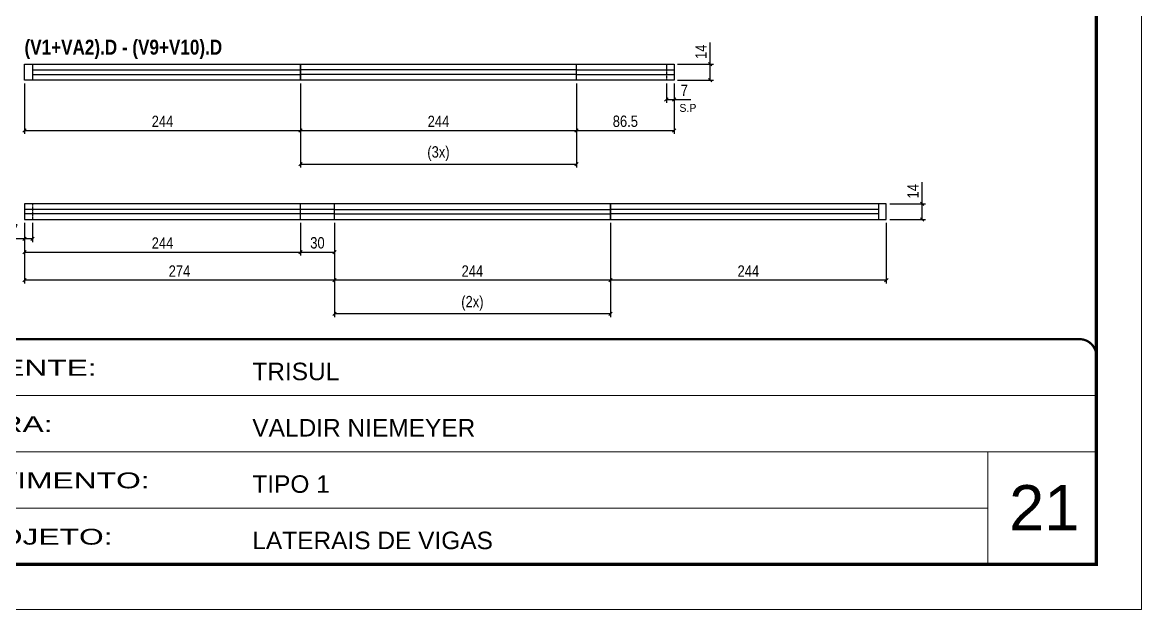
# Model space of a CAD drawing. Extents: x 3330 to 22105, y 1197 to 30204.
# Drawn here: x 13341 to 14331, y 23020 to 23540 of the extents above; entities that cross this region are included whole.
import ezdxf

# ---------------------------------------------------------------- set-up
doc = ezdxf.new("R2010")
doc.units = 0
for name, pattern in [('CONTINUO', [0]), ('DASHED', [0.75, 0.5, -0.25]), ('HIDDEN', [0.375, 0.25, -0.125])]:
    doc.linetypes.add(name, pattern=pattern)
for name, color, linetype, lineweight in [('CARIMBO', 255, 'Continuous', 9), ('Folhas', 255, 'Continuous', 9), ('SARRAFO DE PRESSAO', 251, 'DASHED', 9)]:
    doc.layers.add(name, color=color, linetype=linetype, lineweight=lineweight)
for name, color, linetype in [('COTA', 241, 'Continuous'), ('NOMENCLATURA', 7, 'Continuous'), ('Painéis', 200, 'Continuous'), ('SARR_2.2x7', 40, 'Continuous'), ('SARR_EDITAR', 141, 'Continuous'), ('texto', 7, 'Continuous')]:
    doc.layers.add(name, color=color, linetype=linetype)
doc.styles.add('ARIAL', font='arial.ttf')
doc.styles.add('COTA TECNICA', font='techl___.ttf', dxfattribs={"height": 10})
doc.styles.add('ROMAS860', font='ROMAS860.SHX')
doc.styles.add('TECNICA', font='techb___.ttf', dxfattribs={"height": 10})
doc.styles.add('Tecnologia', font='')
doc.styles.get('Tecnologia').set_extended_font_data('Forgotten Futurist')
doc.dimstyles.new('PAINEL', dxfattribs={"dimtxt": 10, "dimasz": 3, "dimexe": 3, "dimexo": 3, "dimgap": 3, "dimtad": 1, "dimdec": 1, "dimzin": 12, "dimdsep": 46, "dimtxsty": 'COTA TECNICA', "dimblk1": 'OBLIQUE', "dimblk2": 'OBLIQUE', "dimsah": 1, "dimcen": 0.9, "dimclrd": 4, "dimclre": 4, "dimclrt": 240, "dimadec": 1, "dimazin": 3, "dimtfac": 1, "dimtdec": 1, "dimtmove": 0, "dimatfit": 3, "dimfxl": 1, "dimtolj": 1, "dimtzin": 12, "dimarcsym": 0})

# ---------------------------------------------------------------- blocks, each defined once
blk = doc.blocks.new('9999999999')
at = {"color": 30, "linetype": 'CONTINUO'}
for p, q in [((98564.56, 34379.64), (99583.98, 34379.64)), ((98564.56, 34329.83), (99487.98, 34329.83)), ((99583.98, 34329.83), (99487.98, 34329.83)), ((99487.98, 34329.83), (99487.98, 34230.21)), ((98564.56, 34280.02), (99487.98, 34280.02))]:
    blk.add_line(p, q, dxfattribs=at)
at = {"color": 30, "linetype": 'CONTINUO', "const_width": 2}
blk.add_lwpolyline([(99583.98, 34230.21), (99583.98, 34414.45, 0.414214), (99568.98, 34429.45), (98228.98, 34429.45, 0.414214), (98213.98, 34414.45), (98213.98, 34245.21, 0.414214), (98228.98, 34230.21), (99583.98, 34230.21)], format="xyb", dxfattribs=at)
at = {"layer": 'Folhas'}
blk.add_lwpolyline([(98138.98, 34190.21), (99623.98, 34190.21), (99623.98, 35240.21), (98138.98, 35240.21)], close=True, dxfattribs=at)
at = {"layer": 'Folhas', "color": 30, "const_width": 3}
blk.add_lwpolyline([(98213.98, 34230.21), (99583.98, 34230.21), (99583.98, 35200.21), (98213.98, 35200.21)], close=True, dxfattribs=at)
at = {"color": 7, "linetype": 'Continuous', "ltscale": 5, "style": 'ARIAL'}
for s, height, p in [('TRISUL', 15.483, (98837.68, 34393.13)), ('VALDIR NIEMEYER', 15.4829, (98837.68, 34343.32)), ('TIPO 1', 15.483, (98837.68, 34293.51)), ('LATERAIS DE VIGAS', 15.4829, (98837.68, 34243.7))]:
    blk.add_text(s, height=height, dxfattribs=at).set_placement(p)
at = {"layer": 'Folhas', "color": 7, "style": 'Tecnologia', "width": 1.5}
for s, p in [('CLIENTE:', (98573.65, 34397.17)), ('OBRA:', (98573.65, 34347.31)), ('PAVIMENTO:', (98573.65, 34297.5)), ('PROJETO:', (98573.65, 34247.69))]:
    blk.add_text(s, height=14, dxfattribs=at).set_placement(p)
blk = doc.blocks.new('_Oblique')
at = {"color": 0, "linetype": 'ByBlock', "lineweight": -2}
blk.add_line((-0.5, -0.5), (0.5, 0.5), dxfattribs=at)
blk = doc.blocks.new('*D2533')
at = {"layer": 'COTA', "color": 4, "linetype": 'ByBlock', "lineweight": -2, "transparency": 16777216}
for p, q in [((13343.33, 23485.6), (13343.33, 23441.01)), ((13587.33, 23485.6), (13587.33, 23441.01)), ((13343.33, 23444.01), (13587.33, 23444.01))]:
    blk.add_line(p, q, dxfattribs=at)
at = {"layer": 'Defpoints', "color": 0, "linetype": 'ByBlock', "transparency": 16777216}
for p in [(13343.33, 23488.6), (13587.33, 23488.6), (13587.33, 23444.01)]:
    blk.add_point(p, dxfattribs=at)
at = {"layer": 'COTA', "color": 4, "linetype": 'ByBlock', "lineweight": -2, "transparency": 16777216, "xscale": 3, "yscale": 3, "zscale": 3, "rotation": 180}
blk.add_blockref('_Oblique', (13343.33, 23444.01), dxfattribs=at)
at = {"layer": 'COTA', "color": 4, "linetype": 'ByBlock', "lineweight": -2, "transparency": 16777216, "xscale": 3, "yscale": 3, "zscale": 3}
blk.add_blockref('_Oblique', (13587.33, 23444.01), dxfattribs=at)
at = {"layer": 'COTA', "color": 240, "linetype": 'ByBlock', "transparency": 16777216, "insert": (13465.33, 23452.09), "char_height": 10, "attachment_point": 5, "style": 'COTA TECNICA'}
blk.add_mtext('\\A1;244', dxfattribs=at)
blk = doc.blocks.new('*D2534')
at = {"layer": 'COTA', "color": 4, "linetype": 'ByBlock', "lineweight": -2, "transparency": 16777216}
for p, q in [((13587.33, 23485.6), (13587.33, 23441.01)), ((13831.33, 23485.6), (13831.33, 23441.01)), ((13587.33, 23444.01), (13831.33, 23444.01))]:
    blk.add_line(p, q, dxfattribs=at)
at = {"layer": 'Defpoints', "color": 0, "linetype": 'ByBlock', "transparency": 16777216}
for p in [(13587.33, 23488.6), (13831.33, 23488.6), (13831.33, 23444.01)]:
    blk.add_point(p, dxfattribs=at)
at = {"layer": 'COTA', "color": 4, "linetype": 'ByBlock', "lineweight": -2, "transparency": 16777216, "xscale": 3, "yscale": 3, "zscale": 3, "rotation": 180}
blk.add_blockref('_Oblique', (13587.33, 23444.01), dxfattribs=at)
at = {"layer": 'COTA', "color": 4, "linetype": 'ByBlock', "lineweight": -2, "transparency": 16777216, "xscale": 3, "yscale": 3, "zscale": 3}
blk.add_blockref('_Oblique', (13831.33, 23444.01), dxfattribs=at)
at = {"layer": 'COTA', "color": 240, "linetype": 'ByBlock', "transparency": 16777216, "insert": (13709.33, 23452.09), "char_height": 10, "attachment_point": 5, "style": 'COTA TECNICA'}
blk.add_mtext('\\A1;244', dxfattribs=at)
blk = doc.blocks.new('*D2535')
at = {"layer": 'COTA', "color": 4, "linetype": 'ByBlock', "lineweight": -2, "transparency": 16777216}
for p, q in [((13831.33, 23485.6), (13831.33, 23441.01)), ((13917.83, 23485.6), (13917.83, 23441.01)), ((13831.33, 23444.01), (13917.83, 23444.01))]:
    blk.add_line(p, q, dxfattribs=at)
at = {"layer": 'Defpoints', "color": 0, "linetype": 'ByBlock', "transparency": 16777216}
for p in [(13831.33, 23488.6), (13917.83, 23488.6), (13917.83, 23444.01)]:
    blk.add_point(p, dxfattribs=at)
at = {"layer": 'COTA', "color": 4, "linetype": 'ByBlock', "lineweight": -2, "transparency": 16777216, "xscale": 3, "yscale": 3, "zscale": 3, "rotation": 180}
blk.add_blockref('_Oblique', (13831.33, 23444.01), dxfattribs=at)
at = {"layer": 'COTA', "color": 4, "linetype": 'ByBlock', "lineweight": -2, "transparency": 16777216, "xscale": 3, "yscale": 3, "zscale": 3}
blk.add_blockref('_Oblique', (13917.83, 23444.01), dxfattribs=at)
at = {"layer": 'COTA', "color": 240, "linetype": 'ByBlock', "transparency": 16777216, "insert": (13874.58, 23452.14), "char_height": 10, "attachment_point": 5, "style": 'COTA TECNICA'}
blk.add_mtext('\\A1;86.5', dxfattribs=at)
blk = doc.blocks.new('*D2536')
at = {"layer": 'COTA', "color": 4, "linetype": 'ByBlock', "lineweight": -2, "transparency": 16777216}
for p, q in [((13587.33, 23485.6), (13587.33, 23411.35)), ((13831.33, 23485.6), (13831.33, 23411.35)), ((13587.33, 23414.35), (13831.33, 23414.35))]:
    blk.add_line(p, q, dxfattribs=at)
at = {"layer": 'Defpoints', "color": 0, "linetype": 'ByBlock', "transparency": 16777216}
for p in [(13587.33, 23488.6), (13831.33, 23488.6), (13831.33, 23414.35)]:
    blk.add_point(p, dxfattribs=at)
at = {"layer": 'COTA', "color": 4, "linetype": 'ByBlock', "lineweight": -2, "transparency": 16777216, "xscale": 3, "yscale": 3, "zscale": 3, "rotation": 180}
blk.add_blockref('_Oblique', (13587.33, 23414.35), dxfattribs=at)
at = {"layer": 'COTA', "color": 4, "linetype": 'ByBlock', "lineweight": -2, "transparency": 16777216, "xscale": 3, "yscale": 3, "zscale": 3}
blk.add_blockref('_Oblique', (13831.33, 23414.35), dxfattribs=at)
at = {"layer": 'COTA', "color": 240, "linetype": 'ByBlock', "transparency": 16777216, "insert": (13709.33, 23423.57), "char_height": 10, "attachment_point": 5, "style": 'COTA TECNICA'}
blk.add_mtext('\\A1;(3x)', dxfattribs=at)
blk = doc.blocks.new('*D2537')
at = {"layer": 'COTA', "color": 4, "linetype": 'ByBlock', "lineweight": -2, "transparency": 16777216}
for p, q in [((13910.83, 23485.6), (13910.83, 23468.46)), ((13917.83, 23485.6), (13917.83, 23468.46)), ((13910.83, 23471.46), (13917.83, 23471.46)), ((13917.83, 23471.46), (13932.56, 23471.46))]:
    blk.add_line(p, q, dxfattribs=at)
at = {"layer": 'Defpoints', "color": 0, "linetype": 'ByBlock', "transparency": 16777216}
for p in [(13910.83, 23488.6), (13917.83, 23488.6), (13917.83, 23471.46)]:
    blk.add_point(p, dxfattribs=at)
at = {"layer": 'COTA', "color": 4, "linetype": 'ByBlock', "lineweight": -2, "transparency": 16777216, "xscale": 3, "yscale": 3, "zscale": 3, "rotation": 180}
blk.add_blockref('_Oblique', (13910.83, 23471.46), dxfattribs=at)
at = {"layer": 'COTA', "color": 4, "linetype": 'ByBlock', "lineweight": -2, "transparency": 16777216, "xscale": 3, "yscale": 3, "zscale": 3}
blk.add_blockref('_Oblique', (13917.83, 23471.46), dxfattribs=at)
at = {"layer": 'COTA', "color": 240, "linetype": 'ByBlock', "transparency": 16777216, "insert": (13926.69, 23479.53), "char_height": 10, "attachment_point": 5, "style": 'COTA TECNICA'}
blk.add_mtext('\\A1;7', dxfattribs=at)
blk = doc.blocks.new('*D2540')
at = {"layer": 'COTA', "color": 4, "linetype": 'ByBlock', "lineweight": -2, "transparency": 16777216}
for p, q in [((13861.33, 23362.25), (13861.33, 23308.6)), ((14105.33, 23362.25), (14105.33, 23308.6)), ((14105.33, 23311.6), (13861.33, 23311.6))]:
    blk.add_line(p, q, dxfattribs=at)
at = {"layer": 'Defpoints', "color": 0, "linetype": 'ByBlock', "transparency": 16777216}
for p in [(13861.33, 23365.25), (14105.33, 23365.25), (13861.33, 23311.6)]:
    blk.add_point(p, dxfattribs=at)
at = {"layer": 'COTA', "color": 4, "linetype": 'ByBlock', "lineweight": -2, "transparency": 16777216, "xscale": 3, "yscale": 3, "zscale": 3, "rotation": 180}
blk.add_blockref('_Oblique', (13861.33, 23311.6), dxfattribs=at)
at = {"layer": 'COTA', "color": 4, "linetype": 'ByBlock', "lineweight": -2, "transparency": 16777216, "xscale": 3, "yscale": 3, "zscale": 3}
blk.add_blockref('_Oblique', (14105.33, 23311.6), dxfattribs=at)
at = {"layer": 'COTA', "color": 240, "linetype": 'ByBlock', "transparency": 16777216, "insert": (13983.33, 23319.67), "char_height": 10, "attachment_point": 5, "style": 'COTA TECNICA'}
blk.add_mtext('\\A1;244', dxfattribs=at)
blk = doc.blocks.new('*D2541')
at = {"layer": 'COTA', "color": 4, "linetype": 'ByBlock', "lineweight": -2, "transparency": 16777216}
for p, q in [((13617.33, 23362.25), (13617.33, 23308.6)), ((13861.33, 23362.25), (13861.33, 23308.6)), ((13861.33, 23311.6), (13617.33, 23311.6))]:
    blk.add_line(p, q, dxfattribs=at)
at = {"layer": 'Defpoints', "color": 0, "linetype": 'ByBlock', "transparency": 16777216}
for p in [(13617.33, 23365.25), (13861.33, 23365.25), (13617.33, 23311.6)]:
    blk.add_point(p, dxfattribs=at)
at = {"layer": 'COTA', "color": 4, "linetype": 'ByBlock', "lineweight": -2, "transparency": 16777216, "xscale": 3, "yscale": 3, "zscale": 3, "rotation": 180}
blk.add_blockref('_Oblique', (13617.33, 23311.6), dxfattribs=at)
at = {"layer": 'COTA', "color": 4, "linetype": 'ByBlock', "lineweight": -2, "transparency": 16777216, "xscale": 3, "yscale": 3, "zscale": 3}
blk.add_blockref('_Oblique', (13861.33, 23311.6), dxfattribs=at)
at = {"layer": 'COTA', "color": 240, "linetype": 'ByBlock', "transparency": 16777216, "insert": (13739.33, 23319.67), "char_height": 10, "attachment_point": 5, "style": 'COTA TECNICA'}
blk.add_mtext('\\A1;244', dxfattribs=at)
blk = doc.blocks.new('*D2542')
at = {"layer": 'COTA', "color": 4, "linetype": 'ByBlock', "lineweight": -2, "transparency": 16777216}
for p, q in [((13343.33, 23362.25), (13343.33, 23308.6)), ((13617.33, 23362.25), (13617.33, 23308.6)), ((13617.33, 23311.6), (13343.33, 23311.6))]:
    blk.add_line(p, q, dxfattribs=at)
at = {"layer": 'Defpoints', "color": 0, "linetype": 'ByBlock', "transparency": 16777216}
for p in [(13343.33, 23365.25), (13617.33, 23365.25), (13343.33, 23311.6)]:
    blk.add_point(p, dxfattribs=at)
at = {"layer": 'COTA', "color": 4, "linetype": 'ByBlock', "lineweight": -2, "transparency": 16777216, "xscale": 3, "yscale": 3, "zscale": 3, "rotation": 180}
blk.add_blockref('_Oblique', (13343.33, 23311.6), dxfattribs=at)
at = {"layer": 'COTA', "color": 4, "linetype": 'ByBlock', "lineweight": -2, "transparency": 16777216, "xscale": 3, "yscale": 3, "zscale": 3}
blk.add_blockref('_Oblique', (13617.33, 23311.6), dxfattribs=at)
at = {"layer": 'COTA', "color": 240, "linetype": 'ByBlock', "transparency": 16777216, "insert": (13480.33, 23319.67), "char_height": 10, "attachment_point": 5, "style": 'COTA TECNICA'}
blk.add_mtext('\\A1;274', dxfattribs=at)
blk = doc.blocks.new('*D2543')
at = {"layer": 'COTA', "color": 4, "linetype": 'ByBlock', "lineweight": -2, "transparency": 16777216}
for p, q in [((13617.33, 23362.25), (13617.33, 23278.94)), ((13861.33, 23362.25), (13861.33, 23278.94)), ((13861.33, 23281.94), (13617.33, 23281.94))]:
    blk.add_line(p, q, dxfattribs=at)
at = {"layer": 'Defpoints', "color": 0, "linetype": 'ByBlock', "transparency": 16777216}
for p in [(13617.33, 23365.25), (13861.33, 23365.25), (13617.33, 23281.94)]:
    blk.add_point(p, dxfattribs=at)
at = {"layer": 'COTA', "color": 4, "linetype": 'ByBlock', "lineweight": -2, "transparency": 16777216, "xscale": 3, "yscale": 3, "zscale": 3, "rotation": 180}
blk.add_blockref('_Oblique', (13617.33, 23281.94), dxfattribs=at)
at = {"layer": 'COTA', "color": 4, "linetype": 'ByBlock', "lineweight": -2, "transparency": 16777216, "xscale": 3, "yscale": 3, "zscale": 3}
blk.add_blockref('_Oblique', (13861.33, 23281.94), dxfattribs=at)
at = {"layer": 'COTA', "color": 240, "linetype": 'ByBlock', "transparency": 16777216, "insert": (13739.33, 23291.16), "char_height": 10, "attachment_point": 5, "style": 'COTA TECNICA'}
blk.add_mtext('\\A1;(2x)', dxfattribs=at)
blk = doc.blocks.new('*D2544')
at = {"layer": 'COTA', "color": 4, "linetype": 'ByBlock', "lineweight": -2, "transparency": 16777216}
for p, q in [((13343.33, 23362.25), (13343.33, 23345.11)), ((13350.33, 23362.25), (13350.33, 23345.11)), ((13343.33, 23348.11), (13328.6, 23348.11)), ((13350.33, 23348.11), (13343.33, 23348.11))]:
    blk.add_line(p, q, dxfattribs=at)
at = {"layer": 'Defpoints', "color": 0, "linetype": 'ByBlock', "transparency": 16777216}
for p in [(13343.33, 23365.25), (13350.33, 23365.25), (13343.33, 23348.11)]:
    blk.add_point(p, dxfattribs=at)
at = {"layer": 'COTA', "color": 4, "linetype": 'ByBlock', "lineweight": -2, "transparency": 16777216, "xscale": 3, "yscale": 3, "zscale": 3, "rotation": 180}
blk.add_blockref('_Oblique', (13343.33, 23348.11), dxfattribs=at)
at = {"layer": 'COTA', "color": 4, "linetype": 'ByBlock', "lineweight": -2, "transparency": 16777216, "xscale": 3, "yscale": 3, "zscale": 3}
blk.add_blockref('_Oblique', (13350.33, 23348.11), dxfattribs=at)
at = {"layer": 'COTA', "color": 240, "linetype": 'ByBlock', "transparency": 16777216, "insert": (13334.46, 23356.19), "char_height": 10, "attachment_point": 5, "style": 'COTA TECNICA'}
blk.add_mtext('\\A1;7', dxfattribs=at)
blk = doc.blocks.new('*D2545')
at = {"layer": 'COTA', "color": 4, "linetype": 'ByBlock', "lineweight": -2, "transparency": 16777216}
for p, q in [((14137.05, 23379.25), (14137.05, 23398.37)), ((14108.33, 23379.25), (14140.05, 23379.25)), ((14137.05, 23365.25), (14137.05, 23379.25)), ((14108.33, 23365.25), (14140.05, 23365.25))]:
    blk.add_line(p, q, dxfattribs=at)
at = {"layer": 'Defpoints', "color": 0, "linetype": 'ByBlock', "transparency": 16777216}
for p in [(14105.33, 23379.25), (14137.05, 23379.25), (14105.33, 23365.25)]:
    blk.add_point(p, dxfattribs=at)
at = {"layer": 'COTA', "color": 4, "linetype": 'ByBlock', "lineweight": -2, "transparency": 16777216, "xscale": 3, "yscale": 3, "zscale": 3}
for p, rotation in [((14137.05, 23379.25), 90), ((14137.05, 23365.25), 270)]:
    blk.add_blockref('_Oblique', p, dxfattribs=dict(at, rotation=rotation))
at = {"layer": 'COTA', "color": 240, "linetype": 'ByBlock', "transparency": 16777216, "insert": (14128.98, 23390.31), "char_height": 10, "attachment_point": 5, "rotation": 90, "style": 'COTA TECNICA'}
blk.add_mtext('\\A1;14', dxfattribs=at)
blk = doc.blocks.new('*D2546')
at = {"layer": 'COTA', "color": 4, "linetype": 'ByBlock', "lineweight": -2, "transparency": 16777216}
for p, q in [((13343.33, 23362.25), (13343.33, 23333.38)), ((13587.33, 23362.25), (13587.33, 23333.38)), ((13343.33, 23336.38), (13587.33, 23336.38))]:
    blk.add_line(p, q, dxfattribs=at)
at = {"layer": 'Defpoints', "color": 0, "linetype": 'ByBlock', "transparency": 16777216}
for p in [(13343.33, 23365.25), (13587.33, 23365.25), (13587.33, 23336.38)]:
    blk.add_point(p, dxfattribs=at)
at = {"layer": 'COTA', "color": 4, "linetype": 'ByBlock', "lineweight": -2, "transparency": 16777216, "xscale": 3, "yscale": 3, "zscale": 3, "rotation": 180}
blk.add_blockref('_Oblique', (13343.33, 23336.38), dxfattribs=at)
at = {"layer": 'COTA', "color": 4, "linetype": 'ByBlock', "lineweight": -2, "transparency": 16777216, "xscale": 3, "yscale": 3, "zscale": 3}
blk.add_blockref('_Oblique', (13587.33, 23336.38), dxfattribs=at)
at = {"layer": 'COTA', "color": 240, "linetype": 'ByBlock', "transparency": 16777216, "insert": (13465.33, 23344.46), "char_height": 10, "attachment_point": 5, "style": 'COTA TECNICA'}
blk.add_mtext('\\A1;244', dxfattribs=at)
blk = doc.blocks.new('*D2547')
at = {"layer": 'COTA', "color": 4, "linetype": 'ByBlock', "lineweight": -2, "transparency": 16777216}
for p, q in [((13587.33, 23362.25), (13587.33, 23333.38)), ((13617.33, 23362.25), (13617.33, 23333.38)), ((13587.33, 23336.38), (13617.33, 23336.38))]:
    blk.add_line(p, q, dxfattribs=at)
at = {"layer": 'Defpoints', "color": 0, "linetype": 'ByBlock', "transparency": 16777216}
for p in [(13587.33, 23365.25), (13617.33, 23365.25), (13617.33, 23336.38)]:
    blk.add_point(p, dxfattribs=at)
at = {"layer": 'COTA', "color": 4, "linetype": 'ByBlock', "lineweight": -2, "transparency": 16777216, "xscale": 3, "yscale": 3, "zscale": 3, "rotation": 180}
blk.add_blockref('_Oblique', (13587.33, 23336.38), dxfattribs=at)
at = {"layer": 'COTA', "color": 4, "linetype": 'ByBlock', "lineweight": -2, "transparency": 16777216, "xscale": 3, "yscale": 3, "zscale": 3}
blk.add_blockref('_Oblique', (13617.33, 23336.38), dxfattribs=at)
at = {"layer": 'COTA', "color": 240, "linetype": 'ByBlock', "transparency": 16777216, "insert": (13602.33, 23344.6), "char_height": 10, "attachment_point": 5, "style": 'COTA TECNICA'}
blk.add_mtext('\\A1;30', dxfattribs=at)
blk = doc.blocks.new('*D2548')
at = {"layer": 'COTA', "color": 4, "linetype": 'ByBlock', "lineweight": -2, "transparency": 16777216}
for p, q in [((13949.55, 23502.6), (13949.55, 23521.72)), ((13920.83, 23502.6), (13952.55, 23502.6)), ((13949.55, 23488.6), (13949.55, 23502.6)), ((13920.83, 23488.6), (13952.55, 23488.6))]:
    blk.add_line(p, q, dxfattribs=at)
at = {"layer": 'Defpoints', "color": 0, "linetype": 'ByBlock', "transparency": 16777216}
for p in [(13917.83, 23502.6), (13949.55, 23502.6), (13917.83, 23488.6)]:
    blk.add_point(p, dxfattribs=at)
at = {"layer": 'COTA', "color": 4, "linetype": 'ByBlock', "lineweight": -2, "transparency": 16777216, "xscale": 3, "yscale": 3, "zscale": 3}
for p, rotation in [((13949.55, 23502.6), 90), ((13949.55, 23488.6), 270)]:
    blk.add_blockref('_Oblique', p, dxfattribs=dict(at, rotation=rotation))
at = {"layer": 'COTA', "color": 240, "linetype": 'ByBlock', "transparency": 16777216, "insert": (13941.48, 23513.66), "char_height": 10, "attachment_point": 5, "rotation": 90, "style": 'COTA TECNICA'}
blk.add_mtext('\\A1;14', dxfattribs=at)

msp = doc.modelspace()

# ---------------------------------------------------------------- linework, layer by layer
at = {"layer": 'Painéis', "linetype": 'Continuous'}
for p, q in [((13831.33, 23488.6), (13831.33, 23502.6)), ((13587.33, 23365.25), (13587.33, 23379.25)), ((13617.33, 23365.25), (13617.33, 23379.25))]:
    msp.add_line(p, q, dxfattribs=at)
for points in [[(13343.33, 23502.6), (13587.33, 23502.6), (13587.33, 23488.6), (13343.33, 23488.6)], [(13587.33, 23502.6), (13917.83, 23502.6), (13917.83, 23488.6), (13587.33, 23488.6)], [(13861.33, 23379.25), (13343.33, 23379.25), (13343.33, 23365.25), (13861.33, 23365.25)], [(14105.33, 23379.25), (13861.33, 23379.25), (13861.33, 23365.25), (14105.33, 23365.25)]]:
    msp.add_lwpolyline(points, close=True, dxfattribs=at)
at = {"layer": 'SARR_2.2x7', "linetype": 'Continuous'}
for p, q in [((13350.33, 23502.6), (13350.33, 23488.6)), ((14098.33, 23379.25), (14098.33, 23365.25))]:
    msp.add_line(p, q, dxfattribs=at)
at = {"layer": 'SARR_2.2x7', "linetype": 'HIDDEN'}
for p, q in [((13910.83, 23502.6), (13910.83, 23488.6)), ((13350.33, 23379.25), (13350.33, 23365.25))]:
    msp.add_line(p, q, dxfattribs=at)
at = {"layer": 'SARR_EDITAR', "linetype": 'Continuous'}
for p, q in [((13350.33, 23497.6), (13587.33, 23497.6)), ((13350.33, 23493.6), (13587.33, 23493.6)), ((13831.33, 23497.6), (13587.33, 23497.6)), ((13831.33, 23493.6), (13587.33, 23493.6)), ((13831.33, 23497.6), (13917.83, 23497.6)), ((13831.33, 23493.6), (13917.83, 23493.6)), ((13617.33, 23374.25), (13343.33, 23374.25)), ((13617.33, 23370.25), (13343.33, 23370.25)), ((13617.33, 23374.25), (13861.33, 23374.25)), ((13617.33, 23370.25), (13861.33, 23370.25)), ((14098.33, 23374.25), (13861.33, 23374.25)), ((14098.33, 23370.25), (13861.33, 23370.25))]:
    msp.add_line(p, q, dxfattribs=at)

# ---------------------------------------------------------------- block references
at = {"layer": 'SARRAFO DE PRESSAO', "color": 6, "linetype": 'ByBlock'}
msp.add_blockref('9999999999', (-85292.92, -11169.96), dxfattribs=at)

# ---------------------------------------------------------------- texts
at = {"layer": 'CARIMBO', "style": 'ARIAL'}
msp.add_text('21', height=40, dxfattribs=at).set_placement((14213.92, 23090.39))
at = {"layer": 'NOMENCLATURA', "style": 'TECNICA'}
msp.add_text('(V1+VA2).D - (V9+V10).D', height=13.2, dxfattribs=at).set_placement((13343.33, 23511.12))
at = {"layer": 'texto', "color": 4, "insert": (13929.88, 23463.96), "char_height": 7, "attachment_point": 5, "style": 'ROMAS860'}
msp.add_mtext('S.P', dxfattribs=at)

# ---------------------------------------------------------------- dimensions: what is measured, and where the dimension line sits
at = {"layer": 'COTA', "linetype": 'ByBlock'}
for base, p1, p2, angle, picture, middle in [((13949.55, 23502.6), (13917.83, 23488.6), (13917.83, 23502.6), 90, '*D2548', (13941.48, 23513.66)), ((14137.05, 23379.25), (14105.33, 23365.25), (14105.33, 23379.25), 90, '*D2545', (14128.98, 23390.31)), ((13343.33, 23348.11), (13350.33, 23365.25), (13343.33, 23365.25), 180, '*D2544', (13334.46, 23356.19)), ((13861.33, 23311.6), (14105.33, 23365.25), (13861.33, 23365.25), 180, '*D2540', (13983.33, 23319.67))]:
    dim = msp.add_linear_dim(base=base, p1=p1, p2=p2, angle=angle, dimstyle='PAINEL', dxfattribs=at)
    dim.commit()
    dim.dimension.update_dxf_attribs({"geometry": picture, "text_midpoint": middle})
for base, p1, p2, picture, middle in [((13587.33, 23444.01), (13343.33, 23488.6), (13587.33, 23488.6), '*D2533', (13465.33, 23452.09)), ((13917.83, 23471.46), (13910.83, 23488.6), (13917.83, 23488.6), '*D2537', (13926.69, 23479.53)), ((13587.33, 23336.38), (13343.33, 23365.25), (13587.33, 23365.25), '*D2546', (13465.33, 23344.46))]:
    dim = msp.add_linear_dim(base=base, p1=p1, p2=p2, dimstyle='PAINEL', dxfattribs=at)
    dim.commit()
    dim.dimension.update_dxf_attribs({"geometry": picture, "text_midpoint": middle})
for base, p1, p2, picture, middle in [((13831.33, 23444.01), (13587.33, 23488.6), (13831.33, 23488.6), '*D2534', (13709.33, 23452.09)), ((13917.83, 23444.01), (13831.33, 23488.6), (13917.83, 23488.6), '*D2535', (13874.58, 23452.14)), ((13617.33, 23336.38), (13587.33, 23365.25), (13617.33, 23365.25), '*D2547', (13602.33, 23344.6))]:
    dim = msp.add_linear_dim(base=base, p1=p1, p2=p2, dimstyle='PAINEL', override={"dimtmove": 1}, dxfattribs=at)
    dim.commit()
    dim.dimension.update_dxf_attribs({"geometry": picture, "text_midpoint": middle})
dim = msp.add_linear_dim(base=(13831.33, 23414.35), p1=(13587.33, 23488.6), p2=(13831.33, 23488.6), text='(3x)', dimstyle='PAINEL', dxfattribs=at)
dim.commit()
dim.dimension.update_dxf_attribs({"geometry": '*D2536', "text_midpoint": (13709.33, 23423.57)})
for base, p1, p2, picture, middle in [((13343.33, 23311.6), (13617.33, 23365.25), (13343.33, 23365.25), '*D2542', (13480.33, 23319.67)), ((13617.33, 23311.6), (13861.33, 23365.25), (13617.33, 23365.25), '*D2541', (13739.33, 23319.67))]:
    dim = msp.add_linear_dim(base=base, p1=p1, p2=p2, angle=180, dimstyle='PAINEL', override={"dimtmove": 1}, dxfattribs=at)
    dim.commit()
    dim.dimension.update_dxf_attribs({"geometry": picture, "text_midpoint": middle})
dim = msp.add_linear_dim(base=(13617.33, 23281.94), p1=(13861.33, 23365.25), p2=(13617.33, 23365.25), angle=180, text='(2x)', dimstyle='PAINEL', dxfattribs=at)
dim.commit()
dim.dimension.update_dxf_attribs({"geometry": '*D2543', "text_midpoint": (13739.33, 23291.16)})

doc.saveas('drawing.dxf')
